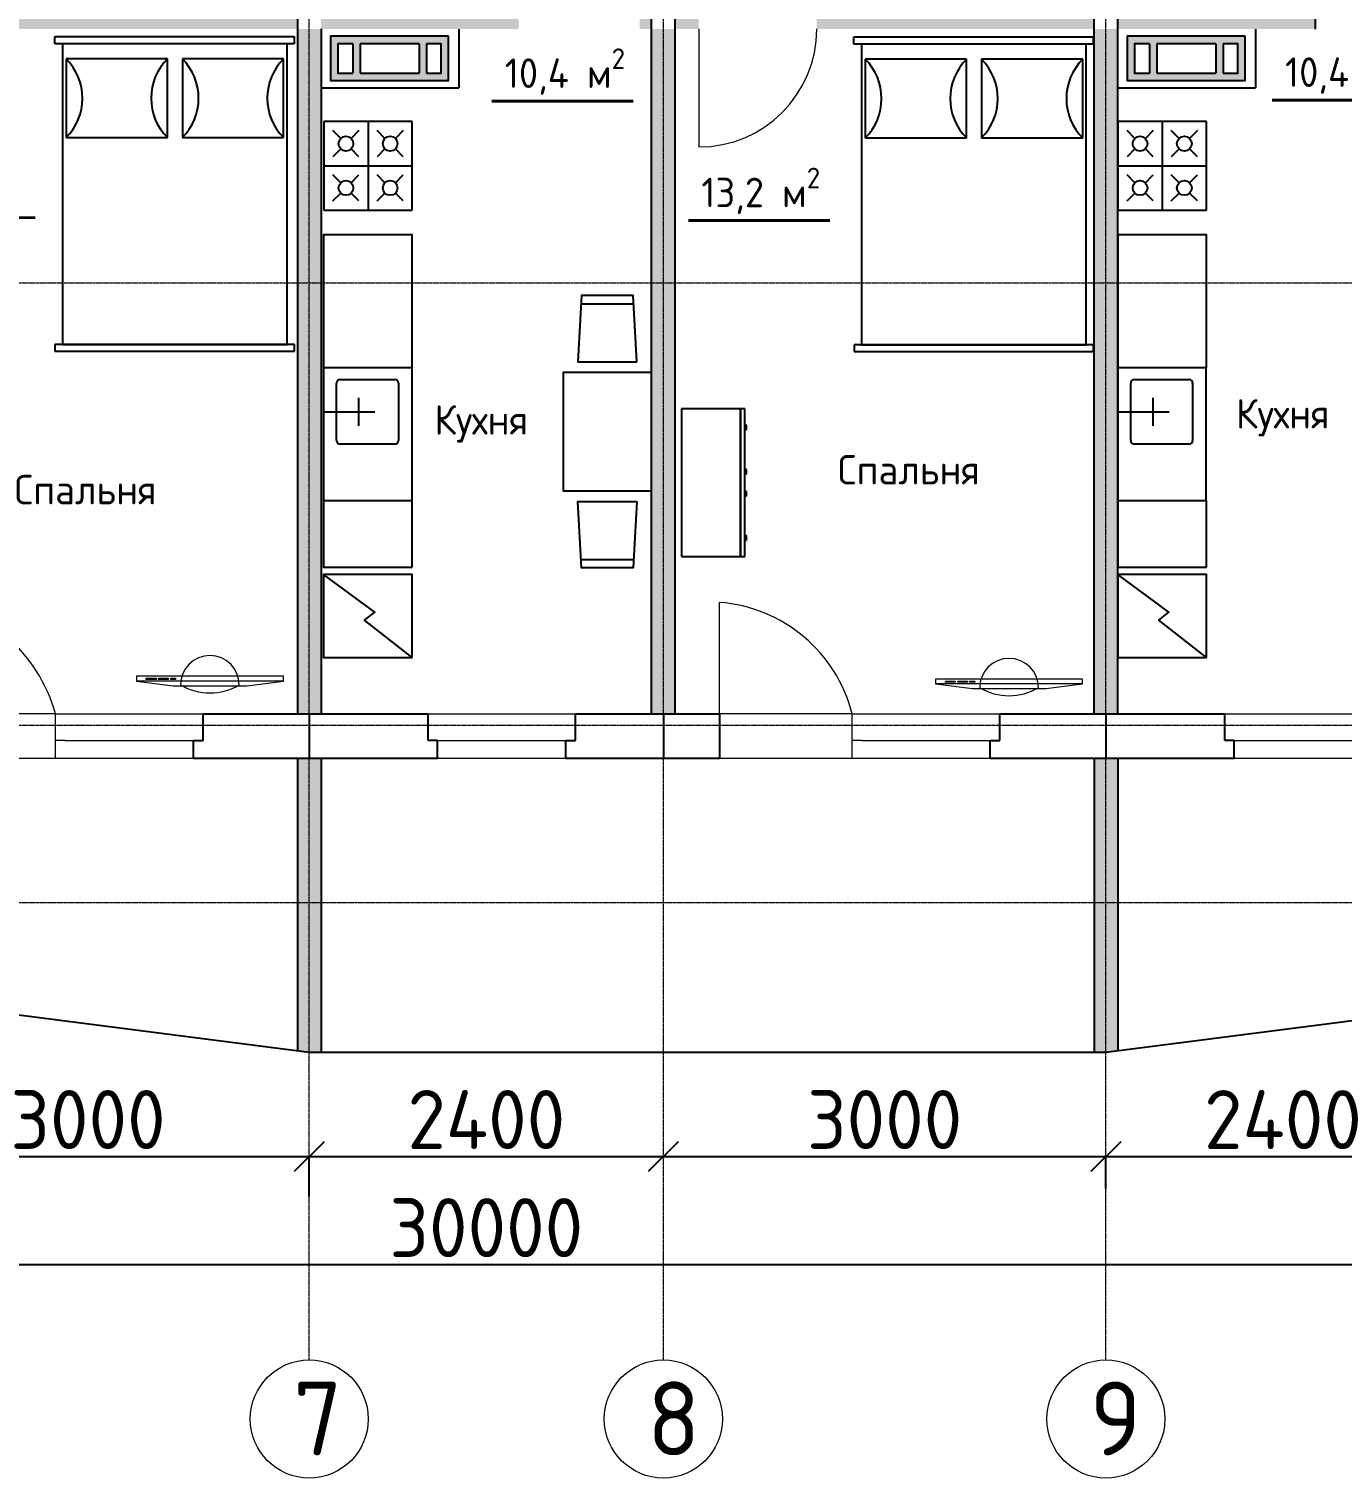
# Model space of a CAD drawing. Header units: millimetres. Extents: x -10163 to 1081624, y -5450 to 417560.
# Drawn here: x 323077 to 331978, y 52195 to 62017 of the extents above; entities that cross this region are included whole.
import ezdxf

# ---------------------------------------------------------------- set-up
doc = ezdxf.new("R2010")
doc.units = ezdxf.units.MM
doc.header["$PDMODE"] = 35
doc.linetypes.add('Штрих-пунктир', pattern=[24, 20, -1.5, 1, -1.5])
for name, color, linetype in [('0разрез', 7, 'Continuous'), ('заливка стен', 41, 'Continuous'), ('Мебель', 130, 'Continuous'), ('норм двкри', 60, 'Continuous'), ('Оси 2', 253, 'Continuous'), ('Покрытия', 50, 'Continuous'), ('Стены', 40, 'Continuous')]:
    doc.layers.add(name, color=color, linetype=linetype)
doc.layers.add('Окна', color=130, linetype='Continuous', lineweight=5, transparency=0.5)
doc.styles.add('ГОСТ', font='GOST Common.ttf', dxfattribs={"height": 400})
doc.dimstyles.new('ГОСТ', dxfattribs={"dimtxt": 400, "dimasz": 200, "dimexe": 0.18, "dimexo": 0.0625, "dimgap": 50, "dimtad": 1, "dimdec": 0, "dimzin": 0, "dimdsep": 46, "dimtxsty": 'ГОСТ', "dimblk": 'OBLIQUE', "dimcen": 0.09, "dimadec": 0, "dimazin": 0, "dimtfac": 1, "dimtdec": 0, "dimtofl": 0, "dimtmove": 0, "dimatfit": 3, "dimldrblk": 'NONE', "dimfxl": 1, "dimtolj": 1, "dimtzin": 0, "dimarcsym": 0})

# ---------------------------------------------------------------- blocks, each defined once
blk = doc.blocks.new('m_14')
at = {"layer": 'Мебель'}
for p, q in [((-813.2, 2082.8), (-813.2, 2133.2)), ((-813.2, 2133.2), (808.6, 2133.2)), ((762, 2082.8), (-813.2, 2082.8)), ((-760.9, 2082.8), (-760.9, 44.6)), ((808.6, 2081.9), (685.9, 2081.9)), ((762, 44.6), (762, 2082.8)), ((808.6, 2133.2), (808.6, 2081.9)), ((-49.8, 1980.6), (-735.6, 1980.6)), ((-735.6, 1980.6), (-735.6, 1447.7)), ((-49.8, 1447.7), (-49.8, 1980.6)), ((737.6, 1980.6), (51.7, 1980.6)), ((51.7, 1980.6), (51.7, 1447.7)), ((737.6, 1447.7), (737.6, 1980.6)), ((-735.6, 1447.7), (-49.8, 1447.7)), ((51.7, 1447.7), (737.6, 1447.7)), ((812, 44.6), (-812, 44.6)), ((-812, 44.6), (-812, 0)), ((-812, 0), (812, 0)), ((-760.9, 44.6), (762, 44.6)), ((812, 0), (812, 44.6))]:
    blk.add_line(p, q, dxfattribs=at)
for centre, start, end in [((-1002.1, 1714.1), 0, 45), ((216.6, 1714.1), 135, 180), ((-214.7, 1714.1), 0, 45), ((1004, 1714.1), 135, 180), ((-1002.1, 1714.1), 315, 0), ((216.6, 1714.1), 180, 225), ((-214.7, 1714.1), 315, 0), ((1004, 1714.1), 180, 225)]:
    blk.add_arc(centre, 376.8, start, end, dxfattribs=at)
blk = doc.blocks.new('MKICHA2')
at = {"layer": 'Мебель'}
for p, q in [((-2753.4, -0.3), (-2753.4, -600.3)), ((-1853.4, -0.3), (-2753.4, -0.3)), ((-1853.4, -600.3), (-1853.4, -0.3)), ((-184.6, -1.7), (-784.6, -1.7)), ((-784.6, -1.7), (-784.6, -601.7)), ((-723, -63.3), (-670, -116.4)), ((-599.3, -116.4), (-546.2, -63.3)), ((-484.6, -1.7), (-484.6, -601.7)), ((-370, -116.4), (-423, -63.3)), ((-299.3, -116.4), (-246.2, -63.3)), ((-184.6, -601.7), (-184.6, -1.7)), ((-723, -240.1), (-670, -187.1)), ((-599.3, -187.1), (-546.2, -240.1)), ((-423, -240.1), (-370, -187.1)), ((-246.2, -240.1), (-299.3, -187.1)), ((-184.6, -301.7), (-784.6, -301.7)), ((-723, -363.3), (-670, -416.4)), ((-599.3, -416.4), (-546.2, -363.3)), ((-370, -416.4), (-423, -363.3)), ((-299.3, -416.4), (-246.2, -363.3)), ((-723, -540.1), (-670, -487.1)), ((-599.3, -487.1), (-546.2, -540.1)), ((-423, -540.1), (-370, -487.1)), ((-246.2, -540.1), (-299.3, -487.1)), ((-2753.4, -600.3), (-1853.4, -600.3)), ((-784.6, -601.7), (-184.6, -601.7))]:
    blk.add_line(p, q, dxfattribs=at)
at = {"layer": 'Мебель', "linetype": 'Continuous'}
for p, q in [((-2346, -87.7), (-1957.6, -87.7)), ((-2151.8, -0.3), (-2151.8, -347.7)), ((-2371, -482.7), (-2371, -112.7)), ((-1932.6, -112.7), (-1932.6, -482.7)), ((-2056.8, -237.7), (-2246.8, -237.7)), ((-1957.6, -507.7), (-2346, -507.7))]:
    blk.add_line(p, q, dxfattribs=at)
at = {"layer": 'Мебель'}
for points in [[(-3816.9, -600.8), (-3254.4, -600.8), (-3254.4, 0), (-3816.9, 0)], [(-3205.6, -600.8), (-2755.6, -600.8), (-2755.6, -0.8), (-3205.6, -0.8)], [(-1852.3, -600.6), (-952.3, -600.6), (-952.3, -0.6), (-1852.3, -0.6)]]:
    blk.add_lwpolyline(points, close=True, dxfattribs=at)
blk.add_lwpolyline([(-3816.9, -600.8), (-3565.4, -278.5), (-3509.6, -346.7), (-3254.4, 0)], dxfattribs=at)
for centre in [(-634.6, -151.7), (-334.6, -151.7), (-634.6, -451.7), (-334.6, -451.7)]:
    blk.add_circle(centre, 50, dxfattribs=at)
at = {"layer": 'Мебель', "linetype": 'Continuous'}
for centre, start, end in [((-2346, -112.7), 90, 180), ((-1957.6, -112.7), 0, 90), ((-2346, -482.7), 180, 270), ((-1957.6, -482.7), 270, 0)]:
    blk.add_arc(centre, 25, start, end, dxfattribs=at)
blk = doc.blocks.new('OZ862')
at = {"layer": 'Мебель'}
for p, q in [((-866.1, 474.9), (-866.1, 124.9)), ((866.1, 474.9), (866.1, 124.9))]:
    blk.add_line(p, q, dxfattribs=at)
for points in [[(-400, 0), (400, 0), (400, 600), (-400, 600)], [(-473.8, 99.9), (-923.8, 124.9), (-923.8, 474.9), (-473.8, 499.9)], [(473.8, 99.9), (923.8, 124.9), (923.8, 474.9), (473.8, 499.9)]]:
    blk.add_lwpolyline(points, close=True, dxfattribs=at)
blk = doc.blocks.new('SIDE-OP TAMBOUR&  EXT UNIT9')
at = {"layer": 'Мебель', "linetype": 'Continuous'}
for p, q in [((0, 0), (-1000, 0)), ((-1000, 0), (-1000, -400)), ((0, -400), (0, 0)), ((-1000, -400), (0, -400)), ((0, -400), (-1000, -400)), ((-1000, -400), (-1000, -430)), ((-1000, -430), (0, -430)), ((-860, -430), (-890, -430)), ((-890, -430), (-890, -440)), ((-890, -440), (-859, -440)), ((-859, -440), (-860, -430)), ((-560, -430), (-590, -430)), ((-590, -430), (-590, -440)), ((-590, -440), (-559, -440)), ((-559, -440), (-560, -430)), ((-410, -430), (-440, -430)), ((-440, -430), (-440, -440)), ((-440, -440), (-410, -440)), ((-410, -440), (-410, -430)), ((-110, -430), (-140, -430)), ((-140, -430), (-140, -440)), ((-140, -440), (-110, -440)), ((-110, -440), (-110, -430)), ((0, -430), (0, -400))]:
    blk.add_line(p, q, dxfattribs=at)
blk = doc.blocks.new('Телевизор 2 10')
at = {"layer": 'Мебель', "linetype": 'Continuous', "lineweight": 20}
for p, q in [((355, 91), (0, 46)), ((0, 46), (0, 0)), ((0, 46), (1422, 46)), ((0, 0), (1422, 0)), ((1066, 91), (355, 91)), ((1043, 18), (1043, 30)), ((1043, 30), (1090, 30)), ((1090, 18), (1043, 18)), ((1422, 46), (1066, 91)), ((1090, 30), (1090, 18)), ((1114, 18), (1114, 30)), ((1114, 30), (1208, 30)), ((1208, 18), (1114, 18)), ((1208, 30), (1208, 18)), ((1232, 18), (1232, 30)), ((1232, 30), (1327, 30)), ((1327, 18), (1232, 18)), ((1327, 30), (1327, 18)), ((1422, 0), (1422, 46))]:
    blk.add_line(p, q, dxfattribs=at)
for centre, radius, start, end in [((711, -409), 569, 60, 120), ((711, 83), 284, 180, 0)]:
    blk.add_arc(centre, radius, start, end, dxfattribs=at)
blk = doc.blocks.new('_Oblique')
at = {"color": 0, "linetype": 'ByBlock', "lineweight": -2}
blk.add_line((-0.5, -0.5), (0.5, 0.5), dxfattribs=at)
blk = doc.blocks.new('*D970')
at = {"layer": 'Defpoints', "color": 0, "transparency": 16777216}
for p in [(321977.3, 54374.7), (324977.3, 54374.7), (324977.3, 54102.5)]:
    blk.add_point(p, dxfattribs=at)
at = {"layer": 'Покрытия', "color": 0, "lineweight": -2, "transparency": 16777216}
for p, q in [((321977.3, 54374.8), (321977.3, 54374.9)), ((321977.3, 54374.7), (324977.3, 54374.7)), ((324977.3, 54102.6), (324977.3, 54374.9))]:
    blk.add_line(p, q, dxfattribs=at)
at = {"layer": 'Покрытия', "color": 0, "lineweight": -2, "transparency": 16777216, "xscale": 200, "yscale": 200, "zscale": 200, "rotation": 180}
blk.add_blockref('_Oblique', (321977.3, 54374.7), dxfattribs=at)
at = {"layer": 'Покрытия', "color": 0, "lineweight": -2, "transparency": 16777216, "xscale": 200, "yscale": 200, "zscale": 200}
blk.add_blockref('_Oblique', (324977.3, 54374.7), dxfattribs=at)
at = {"layer": 'Покрытия', "color": 0, "lineweight": 9, "transparency": 16777216, "insert": (323477.3, 54624.7), "char_height": 400, "attachment_point": 5, "style": 'ГОСТ'}
blk.add_mtext('\\A1;3000', dxfattribs=at)
blk = doc.blocks.new('_None')
blk = doc.blocks.new('*D971')
at = {"layer": 'Defpoints', "color": 0, "transparency": 16777216}
for p in [(327377.3, 54374.7), (327377.3, 54374.7), (324977.3, 54102.5)]:
    blk.add_point(p, dxfattribs=at)
at = {"layer": 'Покрытия', "color": 0, "lineweight": -2, "transparency": 16777216}
for p, q in [((324977.3, 54102.6), (324977.3, 54374.9)), ((324977.3, 54374.7), (327377.3, 54374.7)), ((327377.3, 54374.8), (327377.3, 54374.9))]:
    blk.add_line(p, q, dxfattribs=at)
at = {"layer": 'Покрытия', "color": 0, "lineweight": -2, "transparency": 16777216, "xscale": 200, "yscale": 200, "zscale": 200, "rotation": 180}
blk.add_blockref('_Oblique', (324977.3, 54374.7), dxfattribs=at)
at = {"layer": 'Покрытия', "color": 0, "lineweight": -2, "transparency": 16777216, "xscale": 200, "yscale": 200, "zscale": 200}
blk.add_blockref('_Oblique', (327377.3, 54374.7), dxfattribs=at)
at = {"layer": 'Покрытия', "color": 0, "lineweight": 9, "transparency": 16777216, "insert": (326177.3, 54624.7), "char_height": 400, "attachment_point": 5, "style": 'ГОСТ'}
blk.add_mtext('\\A1;2400', dxfattribs=at)
blk = doc.blocks.new('*D972')
at = {"layer": 'Defpoints', "color": 0, "transparency": 16777216}
for p in [(327377.3, 54374.7), (330377.3, 54374.7), (330377.3, 54158.2)]:
    blk.add_point(p, dxfattribs=at)
at = {"layer": 'Покрытия', "color": 0, "lineweight": -2, "transparency": 16777216}
for p, q in [((327377.3, 54374.8), (327377.3, 54374.9)), ((327377.3, 54374.7), (330377.3, 54374.7)), ((330377.3, 54158.3), (330377.3, 54374.9))]:
    blk.add_line(p, q, dxfattribs=at)
at = {"layer": 'Покрытия', "color": 0, "lineweight": -2, "transparency": 16777216, "xscale": 200, "yscale": 200, "zscale": 200, "rotation": 180}
blk.add_blockref('_Oblique', (327377.3, 54374.7), dxfattribs=at)
at = {"layer": 'Покрытия', "color": 0, "lineweight": -2, "transparency": 16777216, "xscale": 200, "yscale": 200, "zscale": 200}
blk.add_blockref('_Oblique', (330377.3, 54374.7), dxfattribs=at)
at = {"layer": 'Покрытия', "color": 0, "lineweight": 9, "transparency": 16777216, "insert": (328877.3, 54624.7), "char_height": 400, "attachment_point": 5, "style": 'ГОСТ'}
blk.add_mtext('\\A1;3000', dxfattribs=at)
blk = doc.blocks.new('*D975')
at = {"layer": 'Defpoints', "color": 0, "transparency": 16777216}
for p in [(341177.3, 54076.3), (341177.3, 53642.1), (311177.3, 53324.4)]:
    blk.add_point(p, dxfattribs=at)
at = {"layer": 'Покрытия', "color": 0, "lineweight": -2, "transparency": 16777216}
for p, q in [((341177.3, 54076.2), (341177.3, 53641.9)), ((311177.3, 53324.5), (311177.3, 53642.2)), ((311177.3, 53642.1), (341177.3, 53642.1))]:
    blk.add_line(p, q, dxfattribs=at)
at = {"layer": 'Покрытия', "color": 0, "lineweight": -2, "transparency": 16777216, "xscale": 200, "yscale": 200, "zscale": 200, "rotation": 180}
blk.add_blockref('_Oblique', (311177.3, 53642.1), dxfattribs=at)
at = {"layer": 'Покрытия', "color": 0, "lineweight": -2, "transparency": 16777216, "xscale": 200, "yscale": 200, "zscale": 200}
blk.add_blockref('_Oblique', (341177.3, 53642.1), dxfattribs=at)
at = {"layer": 'Покрытия', "color": 0, "lineweight": 9, "transparency": 16777216, "insert": (326177.3, 53892.1), "char_height": 400, "attachment_point": 5, "style": 'ГОСТ'}
blk.add_mtext('\\A1;30000', dxfattribs=at)
blk = doc.blocks.new('*D976')
at = {"layer": 'Defpoints', "color": 0, "transparency": 16777216}
for p in [(330377.3, 54374.7), (332777.3, 54374.3), (332777.3, 54374.3)]:
    blk.add_point(p, dxfattribs=at)
at = {"layer": 'Покрытия', "color": 0, "lineweight": -2, "transparency": 16777216}
for p, q in [((330377.3, 54374.7), (330377.3, 54374.2)), ((330377.3, 54374.3), (332777.3, 54374.3)), ((332777.3, 54374.4), (332777.3, 54374.5))]:
    blk.add_line(p, q, dxfattribs=at)
at = {"layer": 'Покрытия', "color": 0, "lineweight": -2, "transparency": 16777216, "xscale": 200, "yscale": 200, "zscale": 200, "rotation": 180}
blk.add_blockref('_Oblique', (330377.3, 54374.3), dxfattribs=at)
at = {"layer": 'Покрытия', "color": 0, "lineweight": -2, "transparency": 16777216, "xscale": 200, "yscale": 200, "zscale": 200}
blk.add_blockref('_Oblique', (332777.3, 54374.3), dxfattribs=at)
at = {"layer": 'Покрытия', "color": 0, "transparency": 16777216, "insert": (331577.3, 54624.3), "char_height": 400, "attachment_point": 5, "style": 'ГОСТ'}
blk.add_mtext('\\A1;2400', dxfattribs=at)
blk = doc.blocks.new('вентблок')
for p, q in [((-250, 250), (-250, 50)), ((-200, 250), (-200, 50)), ((200, 250), (200, 50)), ((250, 250), (250, 50))]:
    blk.add_line(p, q)
blk.add_lwpolyline([(400, 300), (-400, 300), (-400, 0), (400, 0)], close=True)
for points in [[(-250, 250), (-350, 250), (-350, 50), (-250, 50)], [(200, 250), (-200, 250)], [(250, 50), (350, 50), (350, 250), (250, 250)], [(-200, 50), (200, 50)]]:
    blk.add_lwpolyline(points)

msp = doc.modelspace()

# ---------------------------------------------------------------- hatches: boundary and pattern name
h = msp.add_hatch(color=256)
h.dxf.hatch_style = 1
h.paths.add_polyline_path([(325342.355, 61966.736), (325122.006, 61966.736), (325122.006, 61666.736), (325342.355, 61666.736), (325342.355, 61716.736), (325322.006, 61716.736), (325322.006, 61916.736), (325342.355, 61916.736)])
h.paths.add_polyline_path([(325272.006, 61916.736), (325272.006, 61716.736), (325172.006, 61716.736), (325172.006, 61916.736)], flags=16)
h.paths.add_polyline_path([(325922.006, 61966.736), (325342.355, 61966.736), (325342.355, 61916.736), (325722.006, 61916.736), (325722.006, 61716.736), (325342.355, 61716.736), (325342.355, 61666.736), (325922.006, 61666.736)])
h.paths.add_polyline_path([(325772.006, 61916.736), (325872.006, 61916.736), (325872.006, 61716.736), (325772.006, 61716.736)], flags=16)
h = msp.add_hatch(color=256)
h.dxf.hatch_style = 1
h.paths.add_polyline_path([(330742.355, 61966.736), (330522.006, 61966.736), (330522.006, 61666.736), (330742.355, 61666.736), (330742.355, 61716.736), (330722.006, 61716.736), (330722.006, 61916.736), (330742.355, 61916.736)])
h.paths.add_polyline_path([(330672.006, 61916.736), (330672.006, 61716.736), (330572.006, 61716.736), (330572.006, 61916.736)], flags=16)
h.paths.add_polyline_path([(331322.006, 61966.736), (330742.355, 61966.736), (330742.355, 61916.736), (331122.006, 61916.736), (331122.006, 61716.736), (330742.355, 61716.736), (330742.355, 61666.736), (331322.006, 61666.736)])
h.paths.add_polyline_path([(331172.006, 61916.736), (331272.006, 61916.736), (331272.006, 61716.736), (331172.006, 61716.736)], flags=16)
at = {"layer": 'заливка стен', "lineweight": 9}
h = msp.add_hatch(color=256, dxfattribs=at)
h.dxf.hatch_style = 1
h.paths.add_polyline_path([(321977.304, 77631.749), (321897.304, 77631.749), (321897.304, 77096.76), (321977.304, 77096.76)])
h.paths.add_polyline_path([(322057.304, 77631.749), (321977.304, 77631.749), (321977.304, 77096.76), (322057.304, 77096.76)])
h.paths.add_polyline_path([(321977.304, 77096.76), (321897.304, 77096.76), (321897.304, 74696.76), (321977.304, 74696.76)])
h.paths.add_polyline_path([(322057.304, 77096.76), (321977.304, 77096.76), (321977.304, 74696.76), (322057.304, 74696.76)])
h.paths.add_polyline_path([(322057.304, 74696.76), (321977.304, 74696.76), (321897.304, 74696.76), (321897.304, 72976.76), (322057.304, 72976.76)])
h.paths.add_polyline_path([(321897.304, 72976.76), (321817.304, 72976.76), (321817.304, 72816.76), (321897.304, 72816.76)])
h.paths.add_polyline_path([(320917.304, 72976.76), (319657.304, 72976.76), (319657.304, 72816.76), (320877.304, 72816.76), (320917.304, 72816.76)])
h.paths.add_polyline_path([(314257.304, 78816.76), (314097.304, 78816.76), (314097.304, 75766.76), (314257.304, 75766.76)])
h.paths.add_polyline_path([(317257.304, 78816.76), (317097.304, 78816.76), (317097.304, 74866.76), (317097.304, 74776.76), (317257.304, 74776.76), (317257.304, 74866.76)])
h.paths.add_polyline_path([(318517.304, 74776.76), (317257.304, 74776.76), (317257.304, 74616.76), (318517.304, 74616.76)])
h.paths.add_polyline_path([(319497.304, 74776.76), (319417.304, 74776.76), (319417.304, 74616.76), (319497.304, 74616.76)])
h.paths.add_polyline_path([(317097.304, 74776.76), (317017.304, 74776.76), (317017.304, 74616.76), (317097.304, 74616.76)])
h.paths.add_polyline_path([(316117.304, 74776.76), (316057.304, 74776.76), (316057.304, 74616.76), (316117.304, 74616.76)])
h.paths.add_polyline_path([(315897.304, 74776.76), (314257.304, 74776.76), (314257.304, 74616.76), (315897.304, 74616.76)])
h.paths.add_polyline_path([(316117.304, 75946.76), (314257.304, 75946.76), (314257.304, 75846.76), (316117.304, 75846.76)])
h.paths.add_polyline_path([(317097.304, 75946.76), (317017.304, 75946.76), (317017.304, 75846.76), (317097.304, 75846.76)])
h.paths.add_polyline_path([(314257.304, 74866.76), (314097.304, 74866.76), (314097.304, 74776.76), (314257.304, 74776.76)])
h.paths.add_polyline_path([(314097.304, 74776.76), (311257.304, 74776.76), (311257.304, 74616.76), (314097.304, 74616.76)])
h.paths.add_polyline_path([(316057.304, 74616.76), (315897.304, 74616.76), (315897.304, 74536.76), (316057.304, 74536.76)])
h.paths.add_polyline_path([(316057.304, 73636.76), (315897.304, 73636.76), (315897.304, 70576.76), (316057.304, 70576.76)])
h.paths.add_polyline_path([(319657.304, 78816.925), (319497.304, 78816.925), (319497.304, 74776.76), (319657.304, 74776.76)])
h.paths.add_polyline_path([(319657.304, 74616.76), (319497.304, 74616.76), (319497.304, 72976.76), (319657.304, 72976.76)])
h.paths.add_polyline_path([(319657.304, 72816.76), (319497.304, 72816.76), (319497.304, 70576.76), (319577.304, 70576.76), (319657.304, 70576.76)])
h.paths.add_polyline_path([(315897.304, 70576.76), (314257.304, 70576.76), (314257.304, 70416.76), (315897.304, 70416.76)])
h.paths.add_polyline_path([(318397.304, 70576.76), (316057.304, 70576.76), (316057.304, 70416.76), (318397.304, 70416.76)])
h.paths.add_polyline_path([(319497.304, 70576.76), (319297.304, 70576.76), (319297.304, 70416.76), (319497.304, 70416.76)])
h.paths.add_polyline_path([(321527.304, 70576.76), (320877.304, 70576.76), (319657.304, 70576.76), (319657.304, 70416.76), (321527.304, 70416.76)])
h.paths.add_polyline_path([(319496.981, 68778.379), (314257.304, 68776.691), (314257.304, 68616.76), (319496.949, 68616.76)])
h.paths.add_polyline_path([(323042.028, 68779.522), (319656.476, 68778.431), (319656.509, 68616.76), (323042.08, 68616.76)])
h.paths.add_polyline_path([(319656.509, 68616.76), (319496.949, 68616.76), (319496.508, 66376.76), (319656.971, 66376.76)])
h.paths.add_polyline_path([(324897.304, 68780.12), (324345.171, 68779.942), (324345.224, 68616.76), (324897.304, 68616.755)])
h.paths.add_polyline_path([(330297.251, 68781.861), (325057.304, 68780.172), (325057.304, 68616.754), (330297.254, 68616.707)])
h.paths.add_polyline_path([(325057.304, 68616.754), (324897.304, 68616.755), (324897.304, 66376.76), (325057.304, 66376.76)])
h.paths.add_polyline_path([(320244.045, 66376.76), (319656.971, 66376.76), (319657.004, 66215.09), (320243.993, 66214.901)])
h.paths.add_polyline_path([(319496.508, 66376.76), (314257.304, 66376.76), (314257.304, 66216.83), (319496.476, 66215.142)])
h.paths.add_polyline_path([(323042.043, 66376.76), (321547.188, 66376.76), (321547.136, 66214.481), (323042.028, 66213.999)])
h.paths.add_polyline_path([(324897.304, 66376.76), (324345.184, 66376.76), (324345.171, 66213.579), (324897.304, 66213.401)])
h.paths.add_polyline_path([(325814.01, 66376.76), (325057.304, 66376.76), (325057.304, 66213.349), (325813.957, 66213.105)])
h.paths.add_polyline_path([(328734.01, 66376.76), (326634.01, 66376.76), (326633.957, 66212.841), (328733.957, 66212.164)])
h.paths.add_polyline_path([(330297.304, 66376.76), (329554.01, 66376.76), (329553.956, 66211.9), (330297.308, 66211.66)])
h.paths.add_polyline_path([(330925.366, 66376.76), (330457.304, 66376.76), (330457.304, 66211.609), (330925.362, 66211.458)])
h.paths.add_polyline_path([(330457.304, 68616.705), (330297.254, 68616.707), (330297.304, 66376.76), (330457.304, 66376.76)])
h.paths.add_polyline_path([(330925.313, 68782.063), (330457.304, 68781.912), (330457.304, 68780), (330457.304, 68616.705), (330925.312, 68616.701)])
h.paths.add_polyline_path([(324897.304, 70576.76), (323097.304, 70576.76), (322427.304, 70576.76), (322427.304, 70416.76), (324897.304, 70416.76)])
h.paths.add_polyline_path([(322137.304, 72976.76), (322057.304, 72976.76), (322057.304, 72816.76), (322137.304, 72816.76)])
h.paths.add_polyline_path([(324897.304, 72976.76), (322937.304, 72976.76), (322937.304, 72816.76), (324817.304, 72816.76), (324897.304, 72816.76)])
h.paths.add_polyline_path([(325057.304, 77631.749), (324897.304, 77631.749), (324897.304, 73146.76), (324897.304, 72976.76), (325057.304, 72976.76)])
h.paths.add_polyline_path([(325057.304, 72816.76), (324897.304, 72816.76), (324897.304, 70576.76), (325057.304, 70576.76)])
h.paths.add_polyline_path([(326397.304, 72976.76), (325057.304, 72976.76), (325057.304, 72816.76), (326357.304, 72816.76), (326397.304, 72816.76)])
h.paths.add_polyline_path([(327457.304, 77631.749), (327297.304, 77631.749), (327297.304, 72976.76), (327457.304, 72976.76)])
h.paths.add_polyline_path([(327297.304, 72976.76), (327217.304, 72976.76), (327217.304, 72816.76), (327297.304, 72816.76)])
h.paths.add_polyline_path([(327617.304, 72976.76), (327457.304, 72976.76), (327457.304, 72816.76), (327617.304, 72816.76)])
h.paths.add_polyline_path([(330297.304, 72976.76), (328417.304, 72976.76), (328417.304, 72816.76), (330297.304, 72816.76)])
h.paths.add_polyline_path([(330457.304, 77631.749), (330297.304, 77631.749), (330297.304, 73146.76), (330297.304, 72981.76), (330457.304, 72981.448), (330457.304, 73276.76)])
h.paths.add_polyline_path([(331797.621, 72978.83), (330457.304, 72981.448), (330457.304, 72816.76), (331757.304, 72816.76), (331797.304, 72816.76)])
h.paths.add_polyline_path([(330457.304, 72816.76), (330297.304, 72816.76), (330297.304, 70736.76), (330297.304, 70576.76), (330457.304, 70576.76), (330457.304, 71474.064)])
h.paths.add_polyline_path([(330297.304, 70576.76), (328477.304, 70576.76), (327907.304, 70576.76), (327907.304, 70416.76), (330297.304, 70416.76)])
h.paths.add_polyline_path([(327007.304, 70576.76), (326257.304, 70576.76), (325057.304, 70576.76), (325057.304, 70416.76), (327007.304, 70416.76)])
h.paths.add_polyline_path([(332407.304, 70576.76), (331757.304, 70576.76), (330457.304, 70576.76), (330457.304, 70416.76), (332407.304, 70416.76)])
h.paths.add_polyline_path([(335697.304, 70576.76), (333877.304, 70576.76), (333307.304, 70576.76), (333307.304, 70416.76), (335697.304, 70416.76)])
h.paths.add_polyline_path([(332697.304, 72976.76), (332617.304, 72976.76), (332617.304, 72816.76), (332697.304, 72816.76)])
h.paths.add_polyline_path([(333017.304, 72976.76), (332857.304, 72976.76), (332857.304, 72816.76), (333017.304, 72816.76)])
h.paths.add_polyline_path([(335697.304, 72976.76), (333817.304, 72976.76), (333817.304, 72816.76), (335697.304, 72816.76)])
h.paths.add_polyline_path([(335857.304, 74616.76), (335697.304, 74616.76), (335697.304, 73246.76), (335697.304, 72976.76), (335857.304, 72976.76)])
h.paths.add_polyline_path([(335857.304, 77951.809), (335697.304, 77951.809), (335697.304, 74776.76), (335857.304, 74776.76)])
h.paths.add_polyline_path([(338697.304, 74776.76), (337577.304, 74776.76), (337390.255, 74776.76), (336787.304, 74776.76), (336787.304, 74616.76), (337327.304, 74616.76), (338677.304, 74616.76), (338697.304, 74616.76)])
h.paths.add_polyline_path([(335887.304, 74776.76), (335857.304, 74776.76), (335857.304, 74616.76), (335887.304, 74616.76)])
h.paths.add_polyline_path([(335857.304, 72816.76), (335697.304, 72816.76), (335697.304, 70736.76), (335697.304, 70576.76), (335857.304, 70576.76)])
h.paths.add_polyline_path([(337334.064, 70576.76), (336857.304, 70576.76), (336857.304, 70416.76), (337334.064, 70416.76)])
h.paths.add_polyline_path([(335957.304, 70576.76), (335857.304, 70576.76), (335857.304, 70416.76), (335957.304, 70416.76)])
h.paths.add_polyline_path([(338857.304, 70676.76), (338697.304, 70676.76), (338697.304, 70576.76), (338757.304, 70576.76), (338857.304, 70576.76)])
h.paths.add_polyline_path([(338857.304, 74616.76), (338697.304, 74616.76), (338697.304, 71576.76), (338857.304, 71576.76)])
h.paths.add_polyline_path([(341097.304, 74776.76), (340117.304, 74776.76), (339116.873, 74776.76), (338857.304, 74776.76), (338857.304, 74616.76), (339099.734, 74616.76), (339116.873, 74616.76), (340117.304, 74616.76), (341097.304, 74616.76)])
h.paths.add_polyline_path([(338857.304, 78816.76), (338697.304, 78816.76), (338697.304, 75776.76), (338857.304, 75776.76)])
h.paths.add_polyline_path([(338857.304, 74876.76), (338697.304, 74876.76), (338697.304, 74776.76), (338857.304, 74776.76)])
h.paths.add_polyline_path([(335697.25, 68783.601), (332857.251, 68782.686), (332857.251, 68616.76), (335697.25, 68616.76)])
h.paths.add_polyline_path([(332696.529, 68782.634), (332228.456, 68782.483), (332228.453, 68616.76), (332696.475, 68616.76)])
h.paths.add_polyline_path([(332857.251, 68616.76), (332696.475, 68616.76), (332695.753, 66376.76), (332857.251, 66376.76)])
h.paths.add_polyline_path([(332695.753, 66376.76), (332228.507, 66376.76), (332228.504, 66211.038), (332695.7, 66210.887)])
h.paths.add_polyline_path([(335697.25, 66376.76), (332857.251, 66376.76), (332857.251, 66210.835), (335697.25, 66209.92)])
h.paths.add_polyline_path([(335857.845, 64416.76), (335697.304, 64416.76), (335697.304, 62176.76), (335857.333, 62176.76)])
h.paths.add_polyline_path([(335697.304, 64576.76), (335697.25, 64576.76), (333307.304, 64576.76), (333307.304, 64416.76), (333877.304, 64416.76), (335697.304, 64416.76)])
h.paths.add_polyline_path([(338857.304, 64416.76), (338757.304, 64416.76), (338697.304, 64416.76), (338697.304, 64316.76), (338857.304, 64316.76)])
h.paths.add_polyline_path([(338857.304, 63416.76), (338697.304, 63416.76), (338697.304, 60376.76), (338857.304, 60376.76)])
h.paths.add_polyline_path([(338697.304, 60376.76), (337427.304, 60376.76), (336857.304, 60376.76), (336787.304, 60376.76), (336787.304, 60216.76), (337390.255, 60216.76), (338697.304, 60216.76)])
h.paths.add_polyline_path([(335887.304, 60376.76), (335857.304, 60376.76), (335857.304, 60216.76), (335887.304, 60216.76)])
h.paths.add_polyline_path([(341097.304, 60376.76), (338857.304, 60376.76), (338857.304, 60216.76), (339116.873, 60216.76), (341097.304, 60216.76)])
h.paths.add_polyline_path([(338857.304, 60216.76), (338697.304, 60216.76), (338697.304, 60116.76), (338857.304, 60116.76)])
h.paths.add_polyline_path([(338857.304, 59216.76), (338697.304, 59216.76), (338697.304, 56176.76), (338857.304, 56176.76)])
h.paths.add_polyline_path([(335857.304, 60216.76), (335697.304, 60216.76), (335697.304, 57374.295), (335857.304, 57374.295)])
h.paths.add_polyline_path([(335857.304, 62016.76), (335697.304, 62016.76), (335697.304, 61746.76), (335697.304, 60376.76), (335857.304, 60376.76)])
h.paths.add_polyline_path([(335957.304, 64576.76), (335857.882, 64576.76), (335857.845, 64416.76), (335957.304, 64416.76)])
h.paths.add_polyline_path([(337334.064, 64576.76), (336857.304, 64576.76), (336857.304, 64416.76), (337334.064, 64416.76)])
h.paths.add_polyline_path([(335697.304, 62176.76), (333877.304, 62176.76), (333817.304, 62176.76), (333817.304, 62016.76), (335697.304, 62016.76)])
h.paths.add_polyline_path([(333017.304, 62176.76), (332857.304, 62176.76), (332857.304, 62016.76), (333017.304, 62016.76)])
h.paths.add_polyline_path([(332697.304, 62176.76), (332617.304, 62176.76), (332617.304, 62016.76), (332697.304, 62016.76)])
h.paths.add_polyline_path([(332857.304, 62016.76), (332697.304, 62016.76), (332697.304, 57374.295), (332857.304, 57374.295)])
h.paths.add_polyline_path([(331797.304, 62176.76), (331757.304, 62176.76), (330457.304, 62176.76), (330457.304, 62016.76), (331797.616, 62016.76)])
h.paths.add_polyline_path([(330297.304, 62176.76), (328477.304, 62176.76), (328417.304, 62176.76), (328417.304, 62016.76), (330297.304, 62016.76)])
h.paths.add_polyline_path([(330457.304, 63519.457), (330457.304, 64416.76), (330297.304, 64416.76), (330297.304, 62176.76), (330457.304, 62176.76)])
h.paths.add_polyline_path([(332407.304, 64576.76), (330457.304, 64576.76), (330457.304, 64416.76), (331657.304, 64416.76), (332407.304, 64416.76)])
h.paths.add_polyline_path([(330297.304, 64576.76), (327907.304, 64575.741), (327907.304, 64416.76), (328477.304, 64416.76), (330297.304, 64416.76)])
h.paths.add_polyline_path([(327007.304, 64575.357), (325057.237, 64574.525), (325057.241, 64416.76), (326257.304, 64416.76), (327007.304, 64416.76)])
h.paths.add_polyline_path([(326397.304, 62176.76), (325057.3, 62176.76), (325057.304, 62016.76), (326397.304, 62016.76)])
h.paths.add_polyline_path([(327617.304, 62176.76), (327457.304, 62176.76), (327457.304, 62016.76), (327617.304, 62016.76)])
h.paths.add_polyline_path([(327297.304, 62176.76), (327217.304, 62176.76), (327217.304, 62016.76), (327297.304, 62016.76)])
h.paths.add_polyline_path([(330457.304, 61716.76), (330457.304, 62016.76), (330297.304, 62016.76), (330297.304, 61846.76), (330297.304, 57374.295), (330457.304, 57374.295)])
h.paths.add_polyline_path([(324898.001, 64574.457), (324897.304, 64574.457), (322427.304, 64576.76), (322427.304, 64416.76), (322997.304, 64416.76), (324897.96, 64416.76)])
h.paths.add_polyline_path([(321527.304, 64576.76), (319656.476, 64576.76), (319656.494, 64416.76), (320777.304, 64416.76), (321527.304, 64416.76)])
h.paths.add_polyline_path([(319656.494, 64416.76), (319577.304, 64416.76), (319497.304, 64416.76), (319497.304, 62176.76), (319656.74, 62176.76)])
h.paths.add_polyline_path([(319497.304, 64576.76), (319297.304, 64576.76), (319297.304, 64496.76), (319297.304, 64416.76), (319497.304, 64416.76)])
h.paths.add_polyline_path([(318397.304, 64576.76), (316057.304, 64576.76), (316057.304, 64416.76), (318397.304, 64416.76)])
h.paths.add_polyline_path([(315897.304, 64576.76), (314257.304, 64576.76), (314257.304, 64416.76), (315897.304, 64416.76)])
h.paths.add_polyline_path([(316057.304, 64416.76), (315897.304, 64416.76), (315897.304, 61356.76), (316057.304, 61356.76)])
h.paths.add_polyline_path([(316057.304, 60456.76), (315897.304, 60456.76), (315897.304, 60376.76), (316057.304, 60376.76)])
h.paths.add_polyline_path([(316117.304, 60376.76), (314257.304, 60376.76), (314257.304, 60216.76), (316117.304, 60216.76)])
h.paths.add_polyline_path([(314097.304, 60376.76), (311257.304, 60376.76), (311257.304, 60216.76), (314097.304, 60216.76)])
h.paths.add_polyline_path([(314257.304, 60216.76), (314097.304, 60216.76), (314097.304, 60126.76), (314257.304, 60126.76)])
h.paths.add_polyline_path([(314257.304, 59226.76), (314097.304, 59226.76), (314097.304, 56176.76), (314257.304, 56176.76)])
h.paths.add_polyline_path([(316117.304, 59146.76), (314257.304, 59146.76), (314257.304, 59046.76), (316117.304, 59046.76)])
h.paths.add_polyline_path([(317097.304, 59146.76), (317017.304, 59146.76), (317017.304, 59046.76), (317097.304, 59046.76)])
h.paths.add_polyline_path([(317097.304, 60376.76), (317017.304, 60376.76), (317017.304, 60216.76), (317097.304, 60216.76)])
h.paths.add_polyline_path([(318517.304, 60376.76), (317257.304, 60376.76), (317257.304, 60216.76), (318517.304, 60216.76)])
h.paths.add_polyline_path([(319497.304, 60376.76), (319417.304, 60376.76), (319417.304, 60216.76), (319497.304, 60216.76)])
h.paths.add_polyline_path([(319656.955, 60216.76), (319497.304, 60216.76), (319497.304, 57374.295), (319657.304, 57374.295)])
h.paths.add_polyline_path([(319656.757, 62016.76), (319497.304, 62016.76), (319497.304, 60376.76), (319656.938, 60376.76)])
h.paths.add_polyline_path([(320917.304, 62176.76), (320877.304, 62176.76), (319656.74, 62176.76), (319656.757, 62016.76), (320917.304, 62016.76)])
h.paths.add_polyline_path([(321897.304, 62176.76), (321817.304, 62176.76), (321817.304, 62016.76), (321897.304, 62016.76)])
h.paths.add_polyline_path([(322137.304, 62176.76), (322057.304, 62176.76), (322057.304, 62016.76), (322137.304, 62016.76)])
h.paths.add_polyline_path([(324897.388, 62176.76), (322937.304, 62176.76), (322937.304, 62016.76), (324897.347, 62016.76)])
h.paths.add_polyline_path([(325057.241, 64416.76), (324897.96, 64416.76), (324897.388, 62176.76), (325057.3, 62176.76)])
h.paths.add_polyline_path([(325057.304, 62016.76), (324897.347, 62016.76), (324897.304, 61846.76), (324897.304, 57374.295), (325057.304, 57374.295)])
h = msp.add_hatch(dxfattribs=at)
h.set_pattern_fill('ANGLE', color=256)
h.set_pattern_definition([(0, (237640, -114270), (0, 6.985), [5.08, -1.905]), (90, (237640, -114270), (-6.985, 4e-16), [5.08, -1.905])])
h.paths.add_polyline_path([(327457.304, 62016.76), (327297.304, 62016.76), (327297.304, 57374.295), (327457.304, 57374.295)])
h = msp.add_hatch(dxfattribs=at)
h.set_pattern_fill('ANGLE', color=256)
h.set_pattern_definition([(0, (0, 0), (0, 6.985), [5.08, -1.905]), (90, (0, 0), (-6.985, 4e-16), [5.08, -1.905])])
h.paths.add_polyline_path([(324977.304, 57074.295), (324897.304, 57074.295), (324897.304, 56096.76), (324977.304, 56096.76)])
h.paths.add_polyline_path([(325059.804, 57074.295), (324979.804, 57074.295), (324977.304, 56096.76), (325057.304, 56096.76)])
h.paths.add_polyline_path([(324977.304, 56096.76), (324897.304, 56096.76), (324897.304, 55091.906), (324977.304, 55081.809)])
h.paths.add_polyline_path([(325057.304, 56096.76), (324977.304, 56096.76), (324977.304, 55081.809), (325057.304, 55081.809)])
h.paths.add_polyline_path([(330377.304, 57074.295), (330297.304, 57074.295), (330297.304, 56096.76), (330377.304, 56096.76)])
h.paths.add_polyline_path([(330457.304, 57074.295), (330377.304, 57074.295), (330377.304, 56096.76), (330457.304, 56096.76)])
h.paths.add_polyline_path([(330457.304, 56096.76), (330377.304, 56096.76), (330377.304, 55081.809), (330457.304, 55092.067)])
h.paths.add_polyline_path([(330377.304, 56096.76), (330297.304, 56096.76), (330297.304, 55081.809), (330377.304, 55081.809)])

# ---------------------------------------------------------------- linework, layer by layer
at = {"ltscale": 10, "const_width": 20}
for points in [[(326213.552, 61526.525), (327174.711, 61526.525)], [(331502.348, 61533.32), (332463.508, 61533.32)], [(322159.387, 60737.769), (323120.546, 60737.769)], [(327545.948, 60718.045), (328507.107, 60718.045)]]:
    msp.add_lwpolyline(points, dxfattribs=at)
at = {"layer": '0разрез'}
for p, q in [((325991.777, 62016.332), (325991.777, 61616.76)), ((331391.777, 62016.332), (331391.777, 61616.76)), ((325057.304, 61616.76), (325991.777, 61616.76)), ((330457.304, 61616.76), (331391.777, 61616.76))]:
    msp.add_line(p, q, dxfattribs=at)
at = {"layer": 'заливка стен', "ltscale": 10}
for p, q in [((324977.304, 57374.295), (324977.304, 57074.295)), ((327377.304, 57374.295), (327377.304, 57074.295)), ((330377.304, 57374.295), (330377.304, 57074.295))]:
    msp.add_line(p, q, dxfattribs=at)
at = {"layer": 'норм двкри', "lineweight": 9}
for p, q in [((327617.304, 62016.76), (327617.304, 61216.76)), ((327757.304, 57374.295), (327757.304, 58130.294))]:
    msp.add_line(p, q, dxfattribs=at)
for centre, radius, start, end in [((327617.304, 62016.76), 800, 270, 0), ((322193.065, 57072.234), 1106.276, 15.8454808, 81.4622467), ((327681.327, 57126.131), 1007.033, 14.2664163, 85.6731474)]:
    msp.add_arc(centre, radius, start, end, dxfattribs=at)
at = {"layer": 'Окна', "lineweight": 9}
for p, q in [((323257.304, 57374.295), (322357.304, 57374.295)), ((323257.304, 57074.295), (323257.304, 57374.295)), ((323257.304, 57374.295), (323757.304, 57374.295)), ((323757.304, 57374.295), (324257.304, 57374.295)), ((325782.304, 57374.295), (326282.304, 57374.295)), ((326282.304, 57374.295), (326782.304, 57374.295)), ((328657.304, 57374.295), (327757.304, 57374.295)), ((328657.304, 57074.295), (328657.304, 57374.295)), ((328657.304, 57374.295), (329157.304, 57374.295)), ((329157.304, 57374.295), (329657.304, 57374.295)), ((331182.304, 57374.295), (331682.304, 57374.295)), ((331682.304, 57374.295), (332182.304, 57374.295)), ((323322.304, 57194.295), (323257.304, 57194.295)), ((323322.304, 57194.295), (324192.304, 57194.295)), ((325847.304, 57194.295), (326717.304, 57194.295)), ((328722.304, 57194.295), (328657.304, 57194.295)), ((328722.304, 57194.295), (329592.304, 57194.295)), ((331247.304, 57194.295), (332117.304, 57194.295)), ((322357.304, 57074.295), (323257.304, 57074.295)), ((323257.304, 57074.295), (324192.304, 57074.295)), ((325847.304, 57074.295), (326717.304, 57074.295)), ((327757.304, 57074.295), (328657.304, 57074.295)), ((328657.304, 57074.295), (329592.304, 57074.295)), ((331247.304, 57074.295), (332117.304, 57074.295))]:
    msp.add_line(p, q, dxfattribs=at)
at = {"layer": 'Оси 2', "linetype": 'Штрих-пунктир', "lineweight": 9}
for p, q in [((324977.304, 52995.078), (324977.304, 81646.76)), ((327377.304, 52995.078), (327377.304, 81646.76)), ((330377.304, 52995.078), (330377.304, 81646.76)), ((324977.304, 52995.078), (324977.304, 81596.76)), ((327377.304, 52995.078), (327377.304, 81596.76)), ((330377.304, 52995.078), (330377.304, 81596.76)), ((308004.064, 60296.76), (344424.064, 60296.76)), ((308004.064, 60296.76), (344424.064, 60296.76)), ((308004.064, 57296.76), (344424.064, 57296.76)), ((308004.064, 57296.76), (344424.064, 57296.76)), ((308004.064, 56096.76), (344424.064, 56096.76)), ((308004.064, 56096.76), (344424.064, 56096.76))]:
    msp.add_line(p, q, dxfattribs=at)
at = {"layer": 'Оси 2', "lineweight": 9}
for centre in [(324977.304, 52595.078), (327377.304, 52595.078), (330377.304, 52595.078)]:
    msp.add_circle(centre, 400, dxfattribs=at)
at = {"layer": 'Стены', "linetype": 'Continuous', "lineweight": -3}
for p, q in [((327297.304, 57374.295), (327297.304, 62176.76)), ((327457.304, 57374.295), (327457.304, 62176.76)), ((324257.304, 57374.295), (325782.304, 57374.295)), ((326782.304, 57374.295), (327757.304, 57374.295)), ((329657.304, 57374.295), (331182.304, 57374.295)), ((324192.304, 57074.295), (325847.304, 57074.295)), ((326717.304, 57074.295), (327757.304, 57074.295)), ((329592.304, 57074.295), (331247.304, 57074.295))]:
    msp.add_line(p, q, dxfattribs=at)
at = {"layer": 'Стены', "lineweight": -3}
for p, q in [((331797.621, 62014.691), (331797.304, 62176.76)), ((324257.304, 57194.295), (324257.304, 57374.295)), ((325782.304, 57194.295), (325782.304, 57374.295)), ((326782.304, 57194.295), (326782.304, 57374.295)), ((327757.304, 57374.295), (327757.304, 57074.295)), ((329657.304, 57194.295), (329657.304, 57374.295)), ((331182.304, 57194.295), (331182.304, 57374.295)), ((324192.304, 57074.295), (324192.304, 57194.295)), ((324192.304, 57194.295), (324257.304, 57194.295)), ((325847.304, 57194.295), (325782.304, 57194.295)), ((325847.304, 57074.295), (325847.304, 57194.295)), ((326717.304, 57074.295), (326717.304, 57194.295)), ((326717.304, 57194.295), (326782.304, 57194.295)), ((329592.304, 57074.295), (329592.304, 57194.295)), ((329592.304, 57194.295), (329657.304, 57194.295)), ((331247.304, 57194.295), (331182.304, 57194.295)), ((331247.304, 57074.295), (331247.304, 57194.295))]:
    msp.add_line(p, q, dxfattribs=at)
at = {"layer": 'Стены', "linetype": 'Continuous', "lineweight": -3}
for points in [[(324898.001, 64574.457), (324897.304, 61846.76)], [(330297.304, 61846.76), (330297.304, 62176.76)], [(330457.304, 61716.76), (330457.304, 62176.76)], [(325057.304, 62016.76), (325057.304, 57374.295)], [(324897.304, 61846.76), (324897.304, 57374.295)], [(330297.304, 57374.295), (330297.304, 61846.76)], [(330457.304, 57374.295), (330457.304, 61716.76)], [(324897.304, 57074.295), (324897.304, 55091.906)], [(325057.304, 57074.295), (325057.304, 55081.809)], [(330297.304, 57074.295), (330297.304, 55081.809)], [(330457.304, 57074.295), (330457.304, 55092.067)], [(319946.062, 55726.664), (324977.304, 55081.809), (330377.304, 55081.809), (335407.304, 55726.76)]]:
    msp.add_lwpolyline(points, dxfattribs=at)

# ---------------------------------------------------------------- block references
for p in [(325522.006, 61666.736), (330922.006, 61666.736)]:
    msp.add_blockref('вентблок', p)
at = {"layer": 'Мебель', "color": 4, "lineweight": 9}
for p in [(324065.346, 59833.09), (324065.346, 59833.09), (329482.044, 59830.833), (329482.044, 59830.833)]:
    msp.add_blockref('m_14', p, dxfattribs=at)
at = {"layer": 'Мебель', "color": 4, "lineweight": 9, "rotation": 90}
for name, p in [('MKICHA2', (325074.002, 61573.81)), ('MKICHA2', (325074.002, 61573.81)), ('MKICHA2', (330457.304, 61573.81)), ('MKICHA2', (330457.304, 61573.81)), ('OZ862', (327297.304, 59287.199)), ('OZ862', (327297.304, 59287.199))]:
    msp.add_blockref(name, p, dxfattribs=at)
at = {"layer": 'Мебель', "color": 4, "linetype": 'Continuous', "lineweight": 9, "rotation": 90}
msp.add_blockref('SIDE-OP TAMBOUR&  EXT UNIT9', (327500.763, 59441.721), dxfattribs=at)
at = {"layer": 'Мебель', "color": 4, "lineweight": 9, "xscale": 0.7000000000116415, "yscale": 0.7000000000116415, "zscale": 0.7000000000116415, "rotation": 180}
for p in [(324801.65, 57628.933), (330218.348, 57609.776)]:
    msp.add_blockref('Телевизор 2 10', p, dxfattribs=at)

# ---------------------------------------------------------------- texts
at = {"ltscale": 10, "char_height": 200, "style": 'ГОСТ'}
for s, insert, attachment_point in [('\\A1;10,4 м{\\H0.7x;\\S2^ ;}', (326302.47, 61570.406), 7), ('\\A1;10,4 м{\\H0.7x;\\S2^ ;}', (331591.266, 61577.201), 7), ('\\A1;13,2 м{\\H0.7x;\\S2^ ;}', (327634.866, 60761.926), 7), ('Кухня', (325825.482, 59467.19), 1), ('Кухня', (331258.631, 59508.879), 1), ('Спальня', (328559.916, 59129.139), 1), ('Спальня', (322979.18, 58994.335), 1)]:
    msp.add_mtext_dynamic_manual_height_columns(s, width=1702.69003, gutter_width=2000, heights=[0], dxfattribs=dict(at, insert=insert, attachment_point=attachment_point))
at = {"layer": 'Оси 2', "lineweight": 9, "char_height": 500, "attachment_point": 1, "style": 'ГОСТ'}
for s, insert in [('7', (324867.938, 52848.8)), ('8', (327267.938, 52848.8)), ('9', (330267.938, 52848.8))]:
    msp.add_mtext_dynamic_manual_height_columns(s, width=529.33393, gutter_width=12.5, heights=[0], dxfattribs=dict(at, insert=insert))

# ---------------------------------------------------------------- dimensions: what is measured, and where the dimension line sits
at = {"layer": 'Покрытия', "lineweight": 9}
for base, p1, p2, picture, middle in [((324977.304, 54374.729), (321977.304, 54374.729), (324977.304, 54102.542), '*D970', (323477.304, 54624.729)), ((327377.304, 54374.729), (324977.304, 54102.542), (327377.304, 54374.729), '*D971', (326177.304, 54624.729)), ((330377.304, 54374.729), (327377.304, 54374.729), (330377.304, 54158.191), '*D972', (328877.304, 54624.729)), ((341177.304, 53642.061), (311177.304, 53324.434), (341177.304, 54076.311), '*D975', (326177.304, 53892.061))]:
    dim = msp.add_linear_dim(base=base, p1=p1, p2=p2, dimstyle='ГОСТ', dxfattribs=at)
    dim.commit()
    dim.dimension.update_dxf_attribs({"geometry": picture, "text_midpoint": middle})
at = {"layer": 'Покрытия'}
dim = msp.add_linear_dim(base=(332777.304, 54374.349), p1=(330377.304, 54374.729), p2=(332777.304, 54374.349), dimstyle='ГОСТ', dxfattribs=at)
dim.commit()
dim.dimension.update_dxf_attribs({"geometry": '*D976', "text_midpoint": (331577.304, 54624.349)})

doc.saveas('drawing.dxf')
